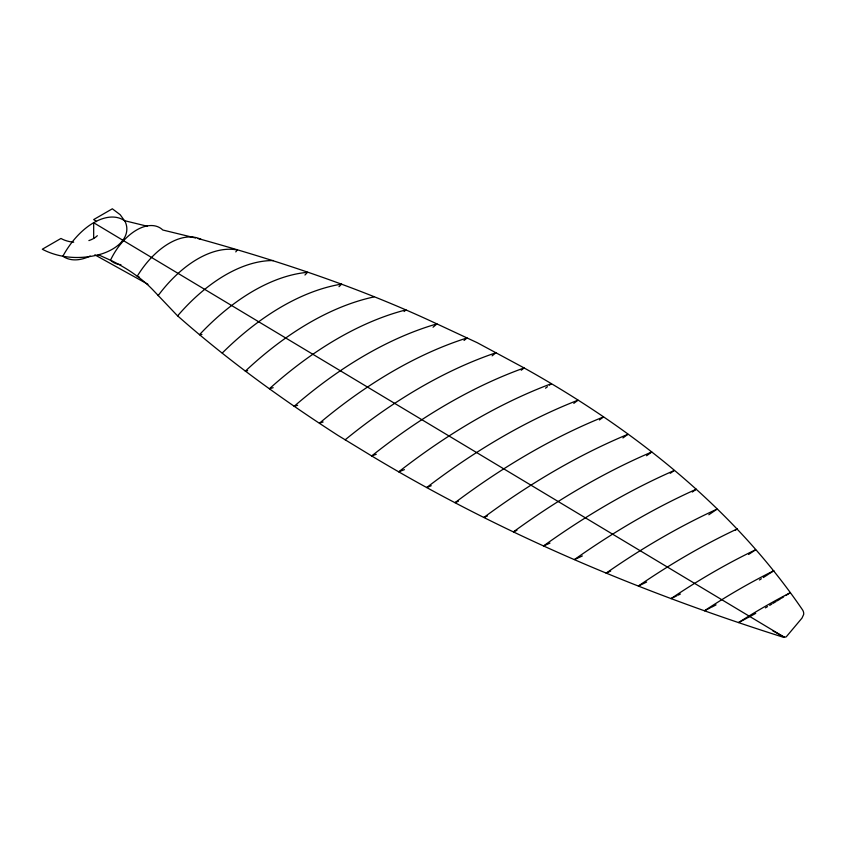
<?xml version="1.0" encoding="UTF-8"?>
<svg xmlns="http://www.w3.org/2000/svg" width="846" height="846" viewBox="0 0 846 846"><rect width="100%" height="100%" fill="white"/><g stroke="black" fill="none" stroke-linecap="round" stroke-linejoin="round"><path stroke-width="1.27" d="M147.468 226.273L124.478 220.669A58.882 33.999 -60 0 0 62.858 256.243A58.882 33.999 -60 0 0 90.205 256.031M195.574 238.001L162.802 230.017A46.181 26.66 -60 0 0 110.509 260.198A46.181 26.66 -60 0 0 120.925 264.639M198.101 238.625L200.618 239.238C280.512 261.499 359.582 287.756 434.802 322.908L477.239 342.704L523.484 367.598C631.528 427.759 731.98 506.564 802.251 609.458A18.475 10.66 0 0 1 803.637 614.545L801.976 618.119L786.241 636.837A3.786 2.178 0 0 1 782.286 636.911C639.47 591.671 500.24 533.255 371.69 455.952L338.03 435.447C281.771 399.185 227.341 359.888 177.205 315.484L153.041 290.051A183.497 105.94 0 0 0 137.93 276.716L132.145 272.581A183.497 105.94 0 0 0 112.73 261.255L98.242 254.699M94.826 254.836L147.944 284.298M772.726 630.788L784.274 637.197L93.673 222.731L93.673 238.456M201.094 239.376A66.284 38.271 -60 0 0 137.253 276.23A66.284 38.271 -60 0 0 139.453 277.181M158.107 295.656A100.663 58.12 -60 0 1 237.24 249.961A100.663 58.12 -60 0 1 235.78 251.907M177.639 315.844A149.393 86.25 -60 0 1 273.395 260.557M97.343 235.696A23.128 13.346 0 0 1 88.883 240.581M73.697 242.21A23.128 13.346 0 0 1 60.965 238.456L42.3 249.232C60.552 258.844 82.527 259.669 102.08 253.779A49.523 28.595 0 0 0 125.155 221.62L120.206 214.725L112.338 208.803L93.673 219.579A23.128 13.346 0 0 1 96.55 221.61M304.962 275.013A196.399 113.396 -60 0 0 307.532 272.317A196.399 113.396 -60 0 0 199.487 334.699A196.399 113.396 -60 0 0 201.93 334.445M222.276 353.015A249.443 144.021 -60 0 1 341.615 284.108A249.443 144.021 -60 0 1 339.003 286.678M404.134 311.529A359.962 207.82 -60 0 0 405.985 309.879A359.962 207.82 -60 0 0 269.462 388.695A359.962 207.82 -60 0 0 273.173 387.711M549.403 385.205A626.135 361.506 -60 0 0 551.349 383.693A626.135 361.506 -60 0 0 398.688 471.835A626.135 361.506 -60 0 0 404.42 469.636M547.468 386.696A626.135 361.506 -60 0 1 545.522 388.187M573.81 403.362A669.101 386.305 -60 0 0 577.977 400.19A669.101 386.305 -60 0 0 426.712 487.529A669.101 386.305 -60 0 0 431.259 485.72M599.433 419.965A706.59 407.952 -60 0 0 603.526 416.909A706.59 407.952 -60 0 0 455.042 502.64A706.59 407.952 -60 0 0 458.395 501.276M622.931 437.953A735.734 424.777 -60 0 0 627.901 434.305A735.734 424.777 -60 0 0 483.859 517.466A735.734 424.777 -60 0 0 487.433 515.965M646.566 455.751A758.883 438.143 -60 0 0 651.78 451.986A758.883 438.143 -60 0 0 513.511 531.817A758.883 438.143 -60 0 0 516.948 530.326M670.254 473.316A770.505 444.859 -60 0 0 674.199 470.513A770.505 444.859 -60 0 0 543.492 545.977A770.505 444.859 -60 0 0 549.995 543.079M692.282 492.034A775.137 447.534 -60 0 0 696.332 489.2A775.137 447.534 -60 0 0 574.487 559.544A775.137 447.534 -60 0 0 582.355 555.949M708.821 514.759A764.71 441.506 -60 0 0 717.017 509.133A764.71 441.506 -60 0 0 606.096 573.165A764.71 441.506 -60 0 0 610.706 571.039M735.227 530.305A748.34 432.052 -60 0 0 737.278 528.898A748.34 432.052 -60 0 0 638.413 585.982A748.34 432.052 -60 0 0 646.63 582.048M748.594 554.458A713.77 412.097 -60 0 0 755.626 549.773A713.77 412.097 -60 0 0 671.015 598.619A713.77 412.097 -60 0 0 676.874 595.764M680.396 594.019A713.77 412.097 -60 0 1 678.048 595.182M769.088 573.842A687.555 396.964 -60 0 0 773.9 570.69A687.555 396.964 -60 0 0 704.528 610.738A687.555 396.964 -60 0 0 710.302 607.84M768.126 574.455A687.555 396.964 -60 0 1 763.303 577.543M761.379 578.759A687.555 396.964 -60 0 1 759.454 579.975M716.076 604.869A687.555 396.964 -60 0 1 711.454 607.259M785.786 595.542A669.461 386.516 -60 0 0 790.079 592.813A669.461 386.516 -60 0 0 738.569 622.55A669.461 386.516 -60 0 0 746.077 618.627M783.639 596.885A669.461 386.516 -60 0 1 781.493 598.217M780.424 598.883A669.461 386.516 -60 0 1 777.199 600.85M776.131 601.506A669.461 386.516 -60 0 1 772.906 603.441M771.838 604.086A669.461 386.516 -60 0 1 769.691 605.355M767.544 606.624A669.461 386.516 -60 0 1 765.397 607.872M755.732 613.361A669.461 386.516 -60 0 1 747.145 618.045M373.911 296.935A303.386 175.164 -60 0 0 245.308 371.172A303.386 175.164 -60 0 0 247.624 370.664M521.231 370.241A578.252 333.853 -60 0 0 524.129 367.947A578.252 333.853 -60 0 0 371.69 455.952A578.252 333.853 -60 0 0 376.259 454.281M433.036 327.222A416.845 240.666 -60 0 0 436.938 323.881A416.845 240.666 -60 0 0 294.122 406.334A416.845 240.666 -60 0 0 297.633 405.297M464.042 340.473A472.903 273.036 -60 0 0 467.066 337.956A472.903 273.036 -60 0 0 319.492 423.159A472.903 273.036 -60 0 0 323.13 421.985M345.168 439.793A526.889 304.2 -60 0 1 495.925 352.761A526.889 304.2 -60 0 1 492.108 355.849"/></g></svg>
